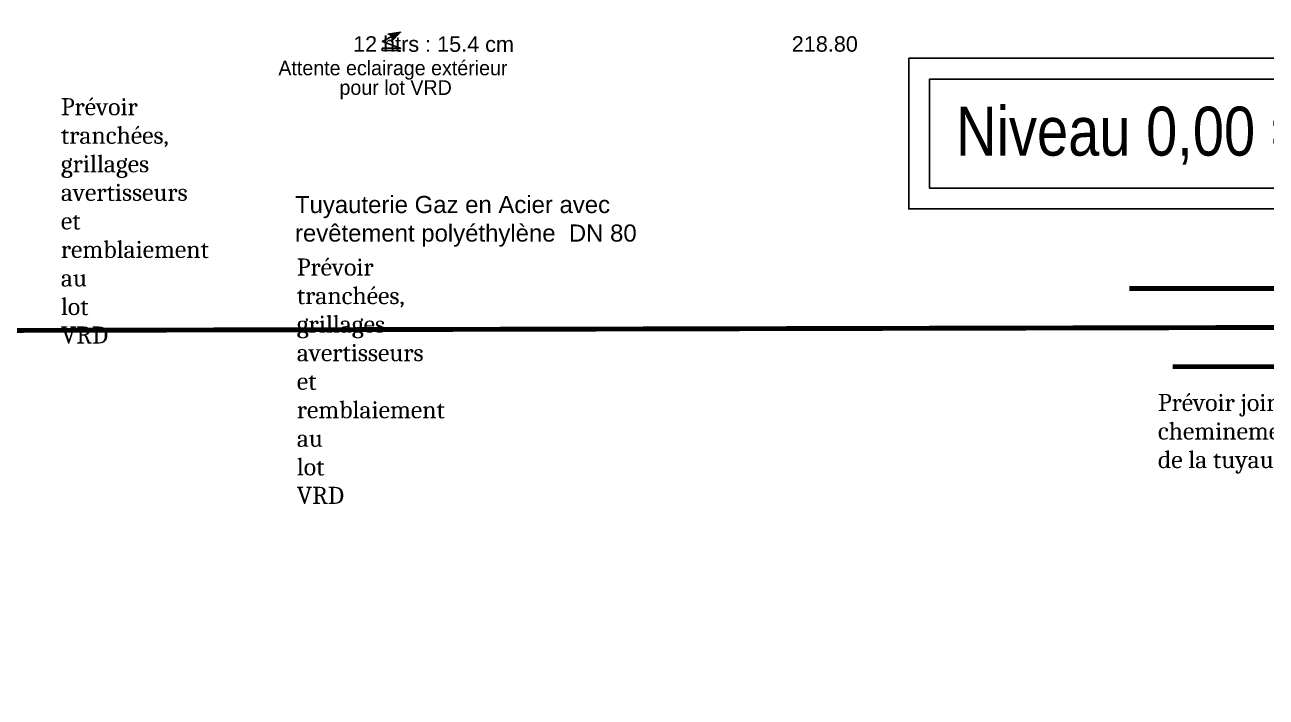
# Model space of a CAD drawing. Header units: centimetres. Extents: x 1724 to 19617, y -6503 to 8072.
# Drawn here: x 3048 to 4063, y 2005 to 2555 of the extents above; entities that cross this region are included whole.
import ezdxf

# ---------------------------------------------------------------- set-up
doc = ezdxf.new("R2010")
doc.units = ezdxf.units.CM
doc.linetypes.add('prlm_gaz', pattern=[36, 24, -3, 0, -3, 0, -3, 0, -3])
for name, color, linetype in [('prlm-ELEC-CFO', 1, 'Continuous'), ('prlm-MOD', 64, 'Continuous'), ('prlm-MOD-PB', 123, 'Continuous'), ('SA - emmarchements', 252, 'Continuous')]:
    doc.layers.add(name, color=color, linetype=linetype)
doc.layers.add('SA - nivellement', color=7, linetype='Continuous', lineweight=18)
doc.styles.add('Arial', font='arial.ttf')
doc.styles.add('prlm-eau-ef', font='ariblk.ttf', dxfattribs={"height": 18})
doc.styles.add('prlm-elec-cfo', font='comic.ttf', dxfattribs={"height": 12})
doc.styles.add('prlm-mod', font='cambriaz.ttf', dxfattribs={"height": 18})
doc.styles.add('prlm-narrow', font='swissc.ttf', dxfattribs={"height": 10})

# ---------------------------------------------------------------- blocks, each defined once
blk = doc.blocks.new('xi.ce')
at = {"layer": 'prlm-ELEC-CFO', "lineweight": 5}
blk.add_hatch(color=0, dxfattribs=at).paths.add_polyline_path([(-3, 6), (-0.1, 3.7), (0, 0), (7.5, 7.5)])
at = {"layer": 'prlm-ELEC-CFO', "color": 0}
for points in [[(1, 4.2), (-7.5, 0), (7.5, -5.5), (-7.5, -5.5), (-7.5, -7.5), (7.5, -7.5)], [(-3, 6), (7.5, 7.5), (0, 0)]]:
    blk.add_lwpolyline(points, dxfattribs=at)

msp = doc.modelspace()

# ---------------------------------------------------------------- linework, layer by layer
at = {"layer": 'prlm-MOD'}
for points in [[(3771.002, 2527.788), (4441.312, 2527.788), (4441.312, 2404.599), (3771.002, 2404.599)], [(3787.999, 2510.791), (4424.315, 2510.791), (4424.315, 2421.595), (3787.999, 2421.595)]]:
    msp.add_lwpolyline(points, close=True, dxfattribs=at)
at = {"layer": 'prlm-MOD', "ltscale": 0.8, "const_width": 4}
for points in [[(3951.225, 2339.593), (4323.799, 2339.593)], [(3986.727, 2275.623), (4385.881, 2275.623)]]:
    msp.add_lwpolyline(points, dxfattribs=at)
at = {"layer": 'prlm-MOD-PB', "color": 1, "ltscale": 0.8, "const_width": 4}
msp.add_lwpolyline([(2844.04, 2304.778), (6460.168, 2313.199), (7232.183, 2976.973), (7662.663, 2976.973), (7790.514, 2909.886), (8085.32, 2043.919), (8134.686, 2007.284), (8438.14, 2007.284), (8475.429, 2044.574), (8475.429, 2344.79)], dxfattribs=at)

# ---------------------------------------------------------------- block references
at = {"layer": 'prlm-ELEC-CFO'}
msp.add_blockref('xi.ce', (3348.042, 2541.552), dxfattribs=at)

# ---------------------------------------------------------------- texts
at = {"layer": 'prlm-MOD', "insert": (3809.711, 2488.186), "char_height": 40, "attachment_point": 1, "style": 'prlm-narrow'}
msp.add_mtext_dynamic_manual_height_columns('Niveau 0,00 = 220,50 m NGF', width=614.6045, gutter_width=50, heights=[0], dxfattribs=at)
at = {"layer": 'prlm-MOD', "insert": (3974.738, 2253.287), "char_height": 14, "width": 388.15832, "attachment_point": 1, "style": 'prlm-mod'}
msp.add_mtext('Prévoir joints de fractionnement sur cheminement piéton en béton pour passage de la tuyauterie gaz en tranchée', dxfattribs=at)
at = {"layer": 'prlm-MOD-PB', "color": 20, "char_height": 14, "width": 1.3263, "attachment_point": 1, "style": 'prlm-mod'}
for insert in [(3077.781, 2495.172), (3270.673, 2364.049)]:
    msp.add_mtext('Prévoir tranchées, grillages avertisseurs\\Pet remblaiement au lot VRD', dxfattribs=dict(at, insert=insert))
at = {"layer": 'prlm-MOD-PB', "color": 1, "linetype": 'prlm_gaz', "ltscale": 0.8, "insert": (3269.186, 2415.197), "char_height": 14, "width": 350.73765, "attachment_point": 1, "style": 'prlm-eau-ef'}
msp.add_mtext('\\pt182;{\\fArial|b0|i0|c0|p34;Tuyauterie Gaz en Acier avec revêtement polyéthylène  DN 80}', dxfattribs=at)
at = {"layer": 'SA - emmarchements', "color": 7, "insert": (3316.697, 2545.808), "char_height": 12.6435, "attachment_point": 1, "rotation": 359.93543, "line_spacing_factor": 0.958078, "style": 'Arial'}
msp.add_mtext('12 htrs : 15.4 cm', dxfattribs=at)
at = {"layer": 'SA - nivellement', "color": 7, "insert": (3675.386, 2545.808), "char_height": 12.6435, "attachment_point": 1, "line_spacing_factor": 0.958078, "style": 'Arial'}
msp.add_mtext('218.80', dxfattribs=at)

# ---------------------------------------------------------------- next in the draw order: texts
at = {"layer": 'prlm-ELEC-CFO', "lineweight": 20, "insert": (3349.259, 2525.868), "char_height": 12, "attachment_point": 2, "line_spacing_factor": 0.8, "style": 'prlm-elec-cfo', "bg_fill": 3, "box_fill_scale": 0.95, "bg_fill_color": 256, "bg_fill_transparency": 0}
msp.add_mtext('Attente eclairage extérieur\\P pour lot VRD', dxfattribs=at)

doc.saveas('drawing.dxf')
